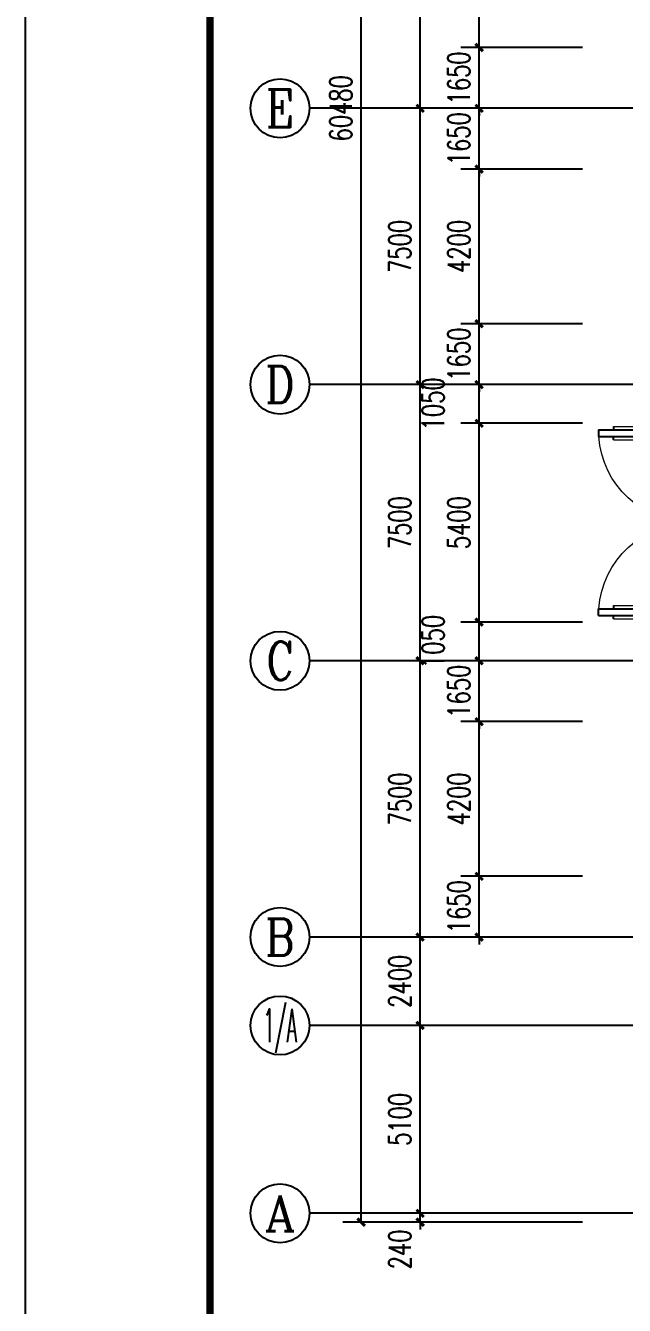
# Model space of a CAD drawing. Extents: x 13276711 to 13543385, y -848943 to -68012.
# Drawn here: x 13328185 to 13344424, y -292143 to -257397 of the extents above; entities that cross this region are included whole.
import ezdxf
from ezdxf.enums import TextEntityAlignment as Align

# ---------------------------------------------------------------- set-up
doc = ezdxf.new("R2010")
doc.units = 0
doc.header["$LTSCALE"] = 1000
doc.header["$MEASUREMENT"] = 0
doc.linetypes.add('DOTE', pattern=[2.42, 2, -0.2, 0.02, -0.2])
for name, color, linetype in [('AXIS', 3, 'Continuous'), ('AXIS_TEXT', 7, 'Continuous'), ('DOTE', 1, 'DOTE'), ('PUB_DIM', 3, 'Continuous'), ('TK', 4, 'Continuous'), ('WINDOW', 4, 'Continuous'), ('WINDOW_TEXT', 7, 'Continuous')]:
    doc.layers.add(name, color=color, linetype=linetype)
doc.styles.add('_TCH_AXIS', font='COMPLEX', dxfattribs={"bigfont": 'GBCBIG'})
doc.styles.add('_TCH_DIM_T3', font='SIMPLEX', dxfattribs={"width": 0.705882, "bigfont": 'GBCBIG'})
doc.styles.add('_TCH_WINDOW', font='SIMPLEX', dxfattribs={"height": 3.5, "bigfont": 'GBCBIG'})
doc.styles.add('COMPLEX', font='COMPLEX')
doc.dimstyles.new('_TCH_ARCH&&200', dxfattribs={"dimtxt": 595, "dimasz": 200, "dimexe": 500, "dimexo": 600, "dimgap": 252.5, "dimtad": 1, "dimdec": 0, "dimzin": 0, "dimdsep": 46, "dimtxsty": '_TCH_DIM_T3', "dimblk": 'ARCHTICK', "dimcen": 0.09, "dimclrt": 7, "dimazin": 2, "dimtfac": 1, "dimtdec": 0, "dimtix": 1, "dimtmove": 2, "dimatfit": 3, "dimfxl": 0, "dimtolj": 1, "dimtzin": 0, "dimarcsym": 0})

# ---------------------------------------------------------------- blocks, each defined once
blk = doc.blocks.new('GeYuanFrame_27736213', base_point=(20.09, 4.53))
at = {"layer": 'TK'}
blk.add_lwpolyline([(20.09, 4.53), (20.09, 598.53), (1071.09, 598.53), (1071.09, 4.53)], close=True, dxfattribs=at)
at = {"layer": 'TK', "const_width": 1}
blk.add_lwpolyline([(45.09, 588.53), (1061.09, 588.53), (1061.09, 14.53), (45.09, 14.53)], close=True, dxfattribs=at)
blk = doc.blocks.new('$DorLib2D$00000011')
for p, q in [((-0.4667, 0.4709), (-0.4667, -0.0625)), ((-0.4667, 0.4709), (-0.4333, 0.4709)), ((-0.4333, 0.4709), (-0.4333, 0.0042)), ((0.4333, 0.4709), (0.4333, 0.0042)), ((0.4667, 0.4709), (0.4333, 0.4709)), ((0.4667, 0.4709), (0.4667, -0.0625)), ((-0.4833, 0.3962), (-0.4667, 0.3962)), ((-0.4167, 0.3962), (-0.4333, 0.3962)), ((0.4167, 0.3962), (0.4333, 0.3962)), ((0.4833, 0.3962), (0.4667, 0.3962)), ((-0.4833, 0.2346), (-0.4667, 0.2346)), ((-0.4167, 0.2346), (-0.4333, 0.2346)), ((0.4167, 0.2346), (0.4333, 0.2346)), ((0.4833, 0.2346), (0.4667, 0.2346)), ((-0.5, 0.0042), (-0.4333, 0.0042)), ((-0.5, 0.0042), (-0.5, -0.0625)), ((0.5, 0.0042), (0.4333, 0.0042)), ((0.5, 0.0042), (0.5, -0.0625)), ((-0.5, -0.0625), (-0.4667, -0.0625)), ((0.5, -0.0625), (0.4667, -0.0625))]:
    blk.add_line(p, q)
at = {"lineweight": 13}
for p, q in [((-0.4833, 0.3962), (-0.4833, 0.2346)), ((-0.4167, 0.3962), (-0.4167, 0.2346)), ((0.4167, 0.3962), (0.4167, 0.2346)), ((0.4833, 0.3962), (0.4833, 0.2346))]:
    blk.add_line(p, q, dxfattribs=at)
for centre, start, end in [((-0.4667, 0.0042), 0, 85.90396), ((0.4667, 0.0042), 94.09604, 180)]:
    blk.add_arc(centre, 0.4667, start, end, dxfattribs=at)
blk = doc.blocks.new('_AXISO')
blk.add_circle((0, 0), 0.5)
at = {"layer": 'AXIS_TEXT', "style": 'COMPLEX', "width": 1.041667}
blk.add_attdef('A', text='', height=0.56, dxfattribs=at).set_placement((-0.25, -0.28), (0.25, -0.28), align=Align.FIT)
blk = doc.blocks.new('_ArchTick')
at = {"color": 0, "linetype": 'ByBlock', "const_width": 0.4}
blk.add_lwpolyline([(-0.5, -0.5), (0.5, 0.5)], dxfattribs=at)
blk = doc.blocks.new('*D85')
at = {"layer": 'AXIS', "color": 0, "lineweight": -2}
for p, q in [((13343285, -229403), (13336785, -229403)), ((13337285, -289883), (13337285, -229403)), ((13343285, -289883), (13336785, -289883))]:
    blk.add_line(p, q, dxfattribs=at)
at = {"layer": 'Defpoints', "color": 0}
for p in [(13337285, -229403), (13343885, -229403), (13343885, -289883)]:
    blk.add_point(p, dxfattribs=at)
at = {"layer": 'AXIS', "color": 0, "lineweight": -2, "xscale": 200, "yscale": 200, "zscale": 200}
for p, rotation in [((13337285, -229403), 90), ((13337285, -289883), 270)]:
    blk.add_blockref('_ArchTick', p, dxfattribs=dict(at, rotation=rotation))
at = {"layer": 'AXIS', "color": 7, "insert": (13336735, -259643), "char_height": 595, "attachment_point": 5, "rotation": 90, "style": '_TCH_DIM_T3'}
blk.add_mtext('\\A1;60480', dxfattribs=at)
blk = doc.blocks.new('*D86')
at = {"layer": 'AXIS', "color": 0, "lineweight": -2}
for p, q in [((13343285, -289643), (13338385, -289643)), ((13338885, -289643), (13338885, -289443)), ((13338885, -289883), (13338885, -289643)), ((13343285, -289883), (13338385, -289883)), ((13338885, -289883), (13338885, -290083))]:
    blk.add_line(p, q, dxfattribs=at)
at = {"layer": 'Defpoints', "color": 0}
for p in [(13338885, -289643), (13343885, -289643), (13343885, -289883)]:
    blk.add_point(p, dxfattribs=at)
at = {"layer": 'AXIS', "color": 0, "lineweight": -2, "xscale": 200, "yscale": 200, "zscale": 200}
for p, rotation in [((13338885, -289643), 270), ((13338885, -289883), 90)]:
    blk.add_blockref('_ArchTick', p, dxfattribs=dict(at, rotation=rotation))
at = {"layer": 'AXIS', "color": 7, "insert": (13338335, -290623), "char_height": 595, "attachment_point": 5, "rotation": 90, "style": '_TCH_DIM_T3'}
blk.add_mtext('\\A1;240', dxfattribs=at)
blk = doc.blocks.new('*D87')
at = {"layer": 'AXIS', "color": 0, "lineweight": -2}
for p, q in [((13343285, -284543), (13338385, -284543)), ((13338885, -289643), (13338885, -284543)), ((13343285, -289643), (13338385, -289643))]:
    blk.add_line(p, q, dxfattribs=at)
at = {"layer": 'Defpoints', "color": 0}
for p in [(13338885, -284543), (13343885, -284543), (13343885, -289643)]:
    blk.add_point(p, dxfattribs=at)
at = {"layer": 'AXIS', "color": 0, "lineweight": -2, "xscale": 200, "yscale": 200, "zscale": 200}
for p, rotation in [((13338885, -284543), 90), ((13338885, -289643), 270)]:
    blk.add_blockref('_ArchTick', p, dxfattribs=dict(at, rotation=rotation))
at = {"layer": 'AXIS', "color": 7, "insert": (13338335, -287093), "char_height": 595, "attachment_point": 5, "rotation": 90, "style": '_TCH_DIM_T3'}
blk.add_mtext('\\A1;5100', dxfattribs=at)
blk = doc.blocks.new('*D88')
at = {"layer": 'AXIS', "color": 0, "lineweight": -2}
for p, q in [((13343285, -282143), (13338385, -282143)), ((13338885, -284543), (13338885, -282143)), ((13343285, -284543), (13338385, -284543))]:
    blk.add_line(p, q, dxfattribs=at)
at = {"layer": 'Defpoints', "color": 0}
for p in [(13338885, -282143), (13343885, -282143), (13343885, -284543)]:
    blk.add_point(p, dxfattribs=at)
at = {"layer": 'AXIS', "color": 0, "lineweight": -2, "xscale": 200, "yscale": 200, "zscale": 200}
for p, rotation in [((13338885, -282143), 90), ((13338885, -284543), 270)]:
    blk.add_blockref('_ArchTick', p, dxfattribs=dict(at, rotation=rotation))
at = {"layer": 'AXIS', "color": 7, "insert": (13338335, -283343), "char_height": 595, "attachment_point": 5, "rotation": 90, "style": '_TCH_DIM_T3'}
blk.add_mtext('\\A1;2400', dxfattribs=at)
blk = doc.blocks.new('*D89')
at = {"layer": 'AXIS', "color": 0, "lineweight": -2}
for p, q in [((13343285, -274643), (13338385, -274643)), ((13338885, -282143), (13338885, -274643)), ((13343285, -282143), (13338385, -282143))]:
    blk.add_line(p, q, dxfattribs=at)
at = {"layer": 'Defpoints', "color": 0}
for p in [(13338885, -274643), (13343885, -274643), (13343885, -282143)]:
    blk.add_point(p, dxfattribs=at)
at = {"layer": 'AXIS', "color": 0, "lineweight": -2, "xscale": 200, "yscale": 200, "zscale": 200}
for p, rotation in [((13338885, -274643), 90), ((13338885, -282143), 270)]:
    blk.add_blockref('_ArchTick', p, dxfattribs=dict(at, rotation=rotation))
at = {"layer": 'AXIS', "color": 7, "insert": (13338335, -278393), "char_height": 595, "attachment_point": 5, "rotation": 90, "style": '_TCH_DIM_T3'}
blk.add_mtext('\\A1;7500', dxfattribs=at)
blk = doc.blocks.new('*D90')
at = {"layer": 'AXIS', "color": 0, "lineweight": -2}
for p, q in [((13343285, -267143), (13338385, -267143)), ((13338885, -274643), (13338885, -267143)), ((13343285, -274643), (13338385, -274643))]:
    blk.add_line(p, q, dxfattribs=at)
at = {"layer": 'Defpoints', "color": 0}
for p in [(13338885, -267143), (13343885, -267143), (13343885, -274643)]:
    blk.add_point(p, dxfattribs=at)
at = {"layer": 'AXIS', "color": 0, "lineweight": -2, "xscale": 200, "yscale": 200, "zscale": 200}
for p, rotation in [((13338885, -267143), 90), ((13338885, -274643), 270)]:
    blk.add_blockref('_ArchTick', p, dxfattribs=dict(at, rotation=rotation))
at = {"layer": 'AXIS', "color": 7, "insert": (13338335, -270893), "char_height": 595, "attachment_point": 5, "rotation": 90, "style": '_TCH_DIM_T3'}
blk.add_mtext('\\A1;7500', dxfattribs=at)
blk = doc.blocks.new('*D91')
at = {"layer": 'AXIS', "color": 0, "lineweight": -2}
for p, q in [((13343285, -259643), (13338385, -259643)), ((13338885, -267143), (13338885, -259643)), ((13343285, -267143), (13338385, -267143))]:
    blk.add_line(p, q, dxfattribs=at)
at = {"layer": 'Defpoints', "color": 0}
for p in [(13338885, -259643), (13343885, -259643), (13343885, -267143)]:
    blk.add_point(p, dxfattribs=at)
at = {"layer": 'AXIS', "color": 0, "lineweight": -2, "xscale": 200, "yscale": 200, "zscale": 200}
for p, rotation in [((13338885, -259643), 90), ((13338885, -267143), 270)]:
    blk.add_blockref('_ArchTick', p, dxfattribs=dict(at, rotation=rotation))
at = {"layer": 'AXIS', "color": 7, "insert": (13338335, -263393), "char_height": 595, "attachment_point": 5, "rotation": 90, "style": '_TCH_DIM_T3'}
blk.add_mtext('\\A1;7500', dxfattribs=at)
blk = doc.blocks.new('*D92')
at = {"layer": 'AXIS', "color": 0, "lineweight": -2}
for p, q in [((13343285, -252143), (13338385, -252143)), ((13338885, -259643), (13338885, -252143)), ((13343285, -259643), (13338385, -259643))]:
    blk.add_line(p, q, dxfattribs=at)
at = {"layer": 'Defpoints', "color": 0}
for p in [(13338885, -252143), (13343885, -252143), (13343885, -259643)]:
    blk.add_point(p, dxfattribs=at)
at = {"layer": 'AXIS', "color": 0, "lineweight": -2, "xscale": 200, "yscale": 200, "zscale": 200}
for p, rotation in [((13338885, -252143), 90), ((13338885, -259643), 270)]:
    blk.add_blockref('_ArchTick', p, dxfattribs=dict(at, rotation=rotation))
at = {"layer": 'AXIS', "color": 7, "insert": (13338335, -255893), "char_height": 595, "attachment_point": 5, "rotation": 90, "style": '_TCH_DIM_T3'}
blk.add_mtext('\\A1;7500', dxfattribs=at)
blk = doc.blocks.new('*D396')
at = {"layer": 'Defpoints', "color": 0}
for p in [(13340485, -280493), (13343885, -280493), (13343885, -282143)]:
    blk.add_point(p, dxfattribs=at)
at = {"layer": 'PUB_DIM', "color": 0, "lineweight": -2}
for p, q in [((13340485, -280493), (13340485, -280293)), ((13343285, -280493), (13339985, -280493)), ((13340485, -282143), (13340485, -280493)), ((13343285, -282143), (13339985, -282143)), ((13340485, -282143), (13340485, -282343))]:
    blk.add_line(p, q, dxfattribs=at)
at = {"layer": 'PUB_DIM', "color": 0, "lineweight": -2, "xscale": 200, "yscale": 200, "zscale": 200}
for p, rotation in [((13340485, -280493), 270), ((13340485, -282143), 90)]:
    blk.add_blockref('_ArchTick', p, dxfattribs=dict(at, rotation=rotation))
at = {"layer": 'PUB_DIM', "color": 7, "insert": (13339935, -281318), "char_height": 595, "attachment_point": 5, "rotation": 90, "style": '_TCH_DIM_T3'}
blk.add_mtext('\\A1;1650', dxfattribs=at)
blk = doc.blocks.new('*D397')
at = {"layer": 'Defpoints', "color": 0}
for p in [(13340485, -276293), (13343885, -276293), (13343885, -280493)]:
    blk.add_point(p, dxfattribs=at)
at = {"layer": 'PUB_DIM', "color": 0, "lineweight": -2}
for p, q in [((13343285, -276293), (13339985, -276293)), ((13340485, -280493), (13340485, -276293)), ((13343285, -280493), (13339985, -280493))]:
    blk.add_line(p, q, dxfattribs=at)
at = {"layer": 'PUB_DIM', "color": 0, "lineweight": -2, "xscale": 200, "yscale": 200, "zscale": 200}
for p, rotation in [((13340485, -276293), 90), ((13340485, -280493), 270)]:
    blk.add_blockref('_ArchTick', p, dxfattribs=dict(at, rotation=rotation))
at = {"layer": 'PUB_DIM', "color": 7, "insert": (13339935, -278393), "char_height": 595, "attachment_point": 5, "rotation": 90, "style": '_TCH_DIM_T3'}
blk.add_mtext('\\A1;4200', dxfattribs=at)
blk = doc.blocks.new('*D398')
at = {"layer": 'Defpoints', "color": 0}
for p in [(13340485, -274643), (13343885, -274643), (13343885, -276293)]:
    blk.add_point(p, dxfattribs=at)
at = {"layer": 'PUB_DIM', "color": 0, "lineweight": -2}
for p, q in [((13340485, -274643), (13340485, -274443)), ((13343285, -274643), (13339985, -274643)), ((13340485, -276293), (13340485, -274643)), ((13343285, -276293), (13339985, -276293)), ((13340485, -276293), (13340485, -276493))]:
    blk.add_line(p, q, dxfattribs=at)
at = {"layer": 'PUB_DIM', "color": 0, "lineweight": -2, "xscale": 200, "yscale": 200, "zscale": 200}
for p, rotation in [((13340485, -274643), 270), ((13340485, -276293), 90)]:
    blk.add_blockref('_ArchTick', p, dxfattribs=dict(at, rotation=rotation))
at = {"layer": 'PUB_DIM', "color": 7, "insert": (13339935, -275468), "char_height": 595, "attachment_point": 5, "rotation": 90, "style": '_TCH_DIM_T3'}
blk.add_mtext('\\A1;1650', dxfattribs=at)
blk = doc.blocks.new('*D399')
at = {"layer": 'Defpoints', "color": 0}
for p in [(13340485, -273593), (13343885, -273593), (13343885, -274643)]:
    blk.add_point(p, dxfattribs=at)
at = {"layer": 'PUB_DIM', "color": 0, "lineweight": -2}
for p, q in [((13343285, -273593), (13339985, -273593)), ((13340485, -274643), (13340485, -273593)), ((13343285, -274643), (13339985, -274643))]:
    blk.add_line(p, q, dxfattribs=at)
at = {"layer": 'PUB_DIM', "color": 0, "lineweight": -2, "xscale": 200, "yscale": 200, "zscale": 200}
for p, rotation in [((13340485, -273593), 90), ((13340485, -274643), 270)]:
    blk.add_blockref('_ArchTick', p, dxfattribs=dict(at, rotation=rotation))
at = {"layer": 'PUB_DIM', "color": 7, "insert": (13339235, -274118), "char_height": 595, "attachment_point": 5, "rotation": 90, "style": '_TCH_DIM_T3'}
blk.add_mtext('\\A1;1050', dxfattribs=at)
blk = doc.blocks.new('*D400')
at = {"layer": 'Defpoints', "color": 0}
for p in [(13340485, -268193), (13343885, -268193), (13343885, -273593)]:
    blk.add_point(p, dxfattribs=at)
at = {"layer": 'PUB_DIM', "color": 0, "lineweight": -2}
for p, q in [((13343285, -268193), (13339985, -268193)), ((13340485, -273593), (13340485, -268193)), ((13343285, -273593), (13339985, -273593))]:
    blk.add_line(p, q, dxfattribs=at)
at = {"layer": 'PUB_DIM', "color": 0, "lineweight": -2, "xscale": 200, "yscale": 200, "zscale": 200}
for p, rotation in [((13340485, -268193), 90), ((13340485, -273593), 270)]:
    blk.add_blockref('_ArchTick', p, dxfattribs=dict(at, rotation=rotation))
at = {"layer": 'PUB_DIM', "color": 7, "insert": (13339935, -270893), "char_height": 595, "attachment_point": 5, "rotation": 90, "style": '_TCH_DIM_T3'}
blk.add_mtext('\\A1;5400', dxfattribs=at)
blk = doc.blocks.new('*D401')
at = {"layer": 'Defpoints', "color": 0}
for p in [(13340485, -267143), (13343885, -267143), (13343885, -268193)]:
    blk.add_point(p, dxfattribs=at)
at = {"layer": 'PUB_DIM', "color": 0, "lineweight": -2}
for p, q in [((13343285, -267143), (13339985, -267143)), ((13340485, -268193), (13340485, -267143)), ((13343285, -268193), (13339985, -268193))]:
    blk.add_line(p, q, dxfattribs=at)
at = {"layer": 'PUB_DIM', "color": 0, "lineweight": -2, "xscale": 200, "yscale": 200, "zscale": 200}
for p, rotation in [((13340485, -267143), 90), ((13340485, -268193), 270)]:
    blk.add_blockref('_ArchTick', p, dxfattribs=dict(at, rotation=rotation))
at = {"layer": 'PUB_DIM', "color": 7, "insert": (13339235, -267668), "char_height": 595, "attachment_point": 5, "rotation": 90, "style": '_TCH_DIM_T3'}
blk.add_mtext('\\A1;1050', dxfattribs=at)
blk = doc.blocks.new('*D402')
at = {"layer": 'Defpoints', "color": 0}
for p in [(13340485, -265493), (13343885, -265493), (13343885, -267143)]:
    blk.add_point(p, dxfattribs=at)
at = {"layer": 'PUB_DIM', "color": 0, "lineweight": -2}
for p, q in [((13340485, -265493), (13340485, -265293)), ((13343285, -265493), (13339985, -265493)), ((13340485, -267143), (13340485, -265493)), ((13343285, -267143), (13339985, -267143)), ((13340485, -267143), (13340485, -267343))]:
    blk.add_line(p, q, dxfattribs=at)
at = {"layer": 'PUB_DIM', "color": 0, "lineweight": -2, "xscale": 200, "yscale": 200, "zscale": 200}
for p, rotation in [((13340485, -265493), 270), ((13340485, -267143), 90)]:
    blk.add_blockref('_ArchTick', p, dxfattribs=dict(at, rotation=rotation))
at = {"layer": 'PUB_DIM', "color": 7, "insert": (13339935, -266318), "char_height": 595, "attachment_point": 5, "rotation": 90, "style": '_TCH_DIM_T3'}
blk.add_mtext('\\A1;1650', dxfattribs=at)
blk = doc.blocks.new('*D403')
at = {"layer": 'Defpoints', "color": 0}
for p in [(13340485, -261293), (13343885, -261293), (13343885, -265493)]:
    blk.add_point(p, dxfattribs=at)
at = {"layer": 'PUB_DIM', "color": 0, "lineweight": -2}
for p, q in [((13343285, -261293), (13339985, -261293)), ((13340485, -265493), (13340485, -261293)), ((13343285, -265493), (13339985, -265493))]:
    blk.add_line(p, q, dxfattribs=at)
at = {"layer": 'PUB_DIM', "color": 0, "lineweight": -2, "xscale": 200, "yscale": 200, "zscale": 200}
for p, rotation in [((13340485, -261293), 90), ((13340485, -265493), 270)]:
    blk.add_blockref('_ArchTick', p, dxfattribs=dict(at, rotation=rotation))
at = {"layer": 'PUB_DIM', "color": 7, "insert": (13339935, -263393), "char_height": 595, "attachment_point": 5, "rotation": 90, "style": '_TCH_DIM_T3'}
blk.add_mtext('\\A1;4200', dxfattribs=at)
blk = doc.blocks.new('*D404')
at = {"layer": 'Defpoints', "color": 0}
for p in [(13340485, -259643), (13343885, -259643), (13343885, -261293)]:
    blk.add_point(p, dxfattribs=at)
at = {"layer": 'PUB_DIM', "color": 0, "lineweight": -2}
for p, q in [((13340485, -259643), (13340485, -259443)), ((13343285, -259643), (13339985, -259643)), ((13340485, -261293), (13340485, -259643)), ((13343285, -261293), (13339985, -261293)), ((13340485, -261293), (13340485, -261493))]:
    blk.add_line(p, q, dxfattribs=at)
at = {"layer": 'PUB_DIM', "color": 0, "lineweight": -2, "xscale": 200, "yscale": 200, "zscale": 200}
for p, rotation in [((13340485, -259643), 270), ((13340485, -261293), 90)]:
    blk.add_blockref('_ArchTick', p, dxfattribs=dict(at, rotation=rotation))
at = {"layer": 'PUB_DIM', "color": 7, "insert": (13339935, -260468), "char_height": 595, "attachment_point": 5, "rotation": 90, "style": '_TCH_DIM_T3'}
blk.add_mtext('\\A1;1650', dxfattribs=at)
blk = doc.blocks.new('*D405')
at = {"layer": 'Defpoints', "color": 0}
for p in [(13340485, -257993), (13343885, -257993), (13343885, -259643)]:
    blk.add_point(p, dxfattribs=at)
at = {"layer": 'PUB_DIM', "color": 0, "lineweight": -2}
for p, q in [((13340485, -257993), (13340485, -257793)), ((13343285, -257993), (13339985, -257993)), ((13340485, -259643), (13340485, -257993)), ((13343285, -259643), (13339985, -259643)), ((13340485, -259643), (13340485, -259843))]:
    blk.add_line(p, q, dxfattribs=at)
at = {"layer": 'PUB_DIM', "color": 0, "lineweight": -2, "xscale": 200, "yscale": 200, "zscale": 200}
for p, rotation in [((13340485, -257993), 270), ((13340485, -259643), 90)]:
    blk.add_blockref('_ArchTick', p, dxfattribs=dict(at, rotation=rotation))
at = {"layer": 'PUB_DIM', "color": 7, "insert": (13339935, -258818), "char_height": 595, "attachment_point": 5, "rotation": 90, "style": '_TCH_DIM_T3'}
blk.add_mtext('\\A1;1650', dxfattribs=at)
blk = doc.blocks.new('*D406')
at = {"layer": 'Defpoints', "color": 0}
for p in [(13340485, -253793), (13343885, -253793), (13343885, -257993)]:
    blk.add_point(p, dxfattribs=at)
at = {"layer": 'PUB_DIM', "color": 0, "lineweight": -2}
for p, q in [((13343285, -253793), (13339985, -253793)), ((13340485, -257993), (13340485, -253793)), ((13343285, -257993), (13339985, -257993))]:
    blk.add_line(p, q, dxfattribs=at)
at = {"layer": 'PUB_DIM', "color": 0, "lineweight": -2, "xscale": 200, "yscale": 200, "zscale": 200}
for p, rotation in [((13340485, -253793), 90), ((13340485, -257993), 270)]:
    blk.add_blockref('_ArchTick', p, dxfattribs=dict(at, rotation=rotation))
at = {"layer": 'PUB_DIM', "color": 7, "insert": (13339935, -255893), "char_height": 595, "attachment_point": 5, "rotation": 90, "style": '_TCH_DIM_T3'}
blk.add_mtext('\\A1;4200', dxfattribs=at)

msp = doc.modelspace()

# ---------------------------------------------------------------- linework, layer by layer
at = {"layer": 'AXIS'}
for p, q in [((13343884.8, -259643.1), (13335884.8, -259643.1)), ((13343884.8, -267143.1), (13335884.8, -267143.1)), ((13343884.8, -274643.1), (13335884.8, -274643.1)), ((13343884.8, -282143.1), (13335884.8, -282143.1)), ((13343884.8, -284543.1), (13335884.8, -284543.1)), ((13343884.8, -289643.1), (13335884.8, -289643.1))]:
    msp.add_line(p, q, dxfattribs=at)
at = {"layer": 'DOTE'}
for p, q in [((13511684.8, -259643.1), (13343884.8, -259643.1)), ((13511684.8, -267143.1), (13343884.8, -267143.1)), ((13511684.8, -274643.1), (13343884.8, -274643.1)), ((13511684.8, -282143.1), (13343884.8, -282143.1)), ((13352584.8, -284543.1), (13343884.8, -284543.1)), ((13511684.8, -289643.1), (13343884.8, -289643.1))]:
    msp.add_line(p, q, dxfattribs=at)

# ---------------------------------------------------------------- block references
at = {"xscale": 200, "yscale": 200, "zscale": 200}
msp.add_blockref('GeYuanFrame_27736213', (13328184.8, -319043.1), dxfattribs=at)
at = {"layer": 'AXIS'}
ref = msp.add_blockref('_AXISO', (13335084.8, -259643.1), dxfattribs=dict(at, xscale=1600, yscale=1600, zscale=1600))
ref.add_attrib('A', 'E', dxfattribs={"layer": 'AXIS_TEXT', "ltscale": 0.5, "height": 1018.2, "style": '_TCH_AXIS'}).set_placement((13334697, -260152.1), (13335472.7, -260152.1), align=Align.FIT)
ref = msp.add_blockref('_AXISO', (13335084.8, -267143.1), dxfattribs=dict(at, xscale=1600, yscale=1600, zscale=1600))
ref.add_attrib('A', 'D', dxfattribs={"layer": 'AXIS_TEXT', "ltscale": 0.5, "height": 994.9, "style": '_TCH_AXIS'}).set_placement((13334682.2, -267640.5), (13335487.5, -267640.5), align=Align.FIT)
ref = msp.add_blockref('_AXISO', (13335084.8, -274643.1), dxfattribs=dict(at, xscale=1600, yscale=1600, zscale=1600))
ref.add_attrib('A', 'C', dxfattribs={"layer": 'AXIS_TEXT', "ltscale": 0.5, "height": 1041.6, "style": '_TCH_AXIS'}).set_placement((13334712.9, -275163.9), (13335456.8, -275163.9), align=Align.FIT)
ref = msp.add_blockref('_AXISO', (13335084.8, -282143.1), dxfattribs=dict(at, xscale=1600, yscale=1600, zscale=1600))
ref.add_attrib('A', 'B', dxfattribs={"layer": 'AXIS_TEXT', "ltscale": 0.5, "height": 994.9, "style": '_TCH_AXIS'}).set_placement((13334682.2, -282640.5), (13335487.5, -282640.5), align=Align.FIT)
ref = msp.add_blockref('_AXISO', (13335084.8, -284543.1), dxfattribs=dict(at, xscale=1600, yscale=1600, zscale=1600))
ref.add_attrib('A', '1/A', dxfattribs={"layer": 'AXIS_TEXT', "ltscale": 0.5, "height": 905.1, "style": '_TCH_AXIS', "width": 0.381818}).set_placement((13334632.3, -284995.6), (13335537.4, -284995.6), align=Align.FIT)
ref = msp.add_blockref('_AXISO', (13335084.8, -289643.1), dxfattribs=dict(at, xscale=1600, yscale=1600, zscale=1600))
ref.add_attrib('A', 'A', dxfattribs={"layer": 'AXIS_TEXT', "ltscale": 0.5, "height": 971.8, "style": '_TCH_AXIS'}).set_placement((13334668.3, -290129), (13335501.4, -290129), align=Align.FIT)
at = {"layer": 'WINDOW'}
ref = msp.add_blockref('$DorLib2D$00000011', (13346264.8, -270893.1), dxfattribs=dict(at, xscale=5400, yscale=-5400, zscale=5400, rotation=270))
ref.add_attrib('A', 'M5460', (13347242.1, -271873.1), dxfattribs={"layer": 'WINDOW_TEXT', "ltscale": 0.5, "height": 595, "rotation": 90, "style": '_TCH_WINDOW', "width": 0.705882})

# ---------------------------------------------------------------- dimensions: what is measured, and where the dimension line sits
at = {"layer": 'AXIS'}
for p1, p2, distance, text, picture, middle in [((13343884.8, -289883.1), (13343884.8, -229403.1), 6600, '60480', '*D85', (13336734.8, -259643.1)), ((13343884.8, -259643.1), (13343884.8, -252143.1), 5000, '7500', '*D92', (13338334.8, -255893.1)), ((13343884.8, -267143.1), (13343884.8, -259643.1), 5000, '7500', '*D91', (13338334.8, -263393.1)), ((13343884.8, -274643.1), (13343884.8, -267143.1), 5000, '7500', '*D90', (13338334.8, -270893.1)), ((13343884.8, -282143.1), (13343884.8, -274643.1), 5000, '7500', '*D89', (13338334.8, -278393.1)), ((13343884.8, -284543.1), (13343884.8, -282143.1), 5000, '2400', '*D88', (13338334.8, -283343.1)), ((13343884.8, -289643.1), (13343884.8, -284543.1), 5000, '5100', '*D87', (13338334.8, -287093.1))]:
    dim = msp.add_aligned_dim(p1=p1, p2=p2, distance=distance, text=text, dimstyle='_TCH_ARCH&&200', dxfattribs=at)
    dim.commit()
    dim.dimension.update_dxf_attribs({"geometry": picture, "text_midpoint": middle})
dim = msp.add_linear_dim(base=(13338884.8, -289643.1), p1=(13343884.8, -289883.1), p2=(13343884.8, -289643.1), angle=90, text='240', dimstyle='_TCH_ARCH&&200', dxfattribs=at)
dim.commit()
dim.dimension.update_dxf_attribs({"geometry": '*D86', "text_midpoint": (13338334.8, -290623.1), "dimtype": 161})
at = {"layer": 'PUB_DIM'}
for p1, p2, text, picture, middle in [((13343884.8, -257993.1), (13343884.8, -253793.1), '4200', '*D406', (13339934.8, -255893.1)), ((13343884.8, -259643.1), (13343884.8, -257993.1), '1650', '*D405', (13339934.8, -258818.1)), ((13343884.8, -261293.1), (13343884.8, -259643.1), '1650', '*D404', (13339934.8, -260468.1)), ((13343884.8, -265493.1), (13343884.8, -261293.1), '4200', '*D403', (13339934.8, -263393.1)), ((13343884.8, -267143.1), (13343884.8, -265493.1), '1650', '*D402', (13339934.8, -266318.1)), ((13343884.8, -273593.1), (13343884.8, -268193.1), '5400', '*D400', (13339934.8, -270893.1)), ((13343884.8, -276293.1), (13343884.8, -274643.1), '1650', '*D398', (13339934.8, -275468.1)), ((13343884.8, -280493.1), (13343884.8, -276293.1), '4200', '*D397', (13339934.8, -278393.1)), ((13343884.8, -282143.1), (13343884.8, -280493.1), '1650', '*D396', (13339934.8, -281318.1))]:
    dim = msp.add_aligned_dim(p1=p1, p2=p2, distance=3400, text=text, dimstyle='_TCH_ARCH&&200', dxfattribs=at)
    dim.commit()
    dim.dimension.update_dxf_attribs({"geometry": picture, "text_midpoint": middle})
for base, p1, p2, picture, middle in [((13340484.8, -267143.1), (13343884.8, -268193.1), (13343884.8, -267143.1), '*D401', (13339234.8, -267668.1)), ((13340484.8, -273593.1), (13343884.8, -274643.1), (13343884.8, -273593.1), '*D399', (13339234.8, -274118.1))]:
    dim = msp.add_linear_dim(base=base, p1=p1, p2=p2, angle=90, text='1050', dimstyle='_TCH_ARCH&&200', dxfattribs=at)
    dim.commit()
    dim.dimension.update_dxf_attribs({"geometry": picture, "text_midpoint": middle, "dimtype": 161})

doc.saveas('drawing.dxf')
